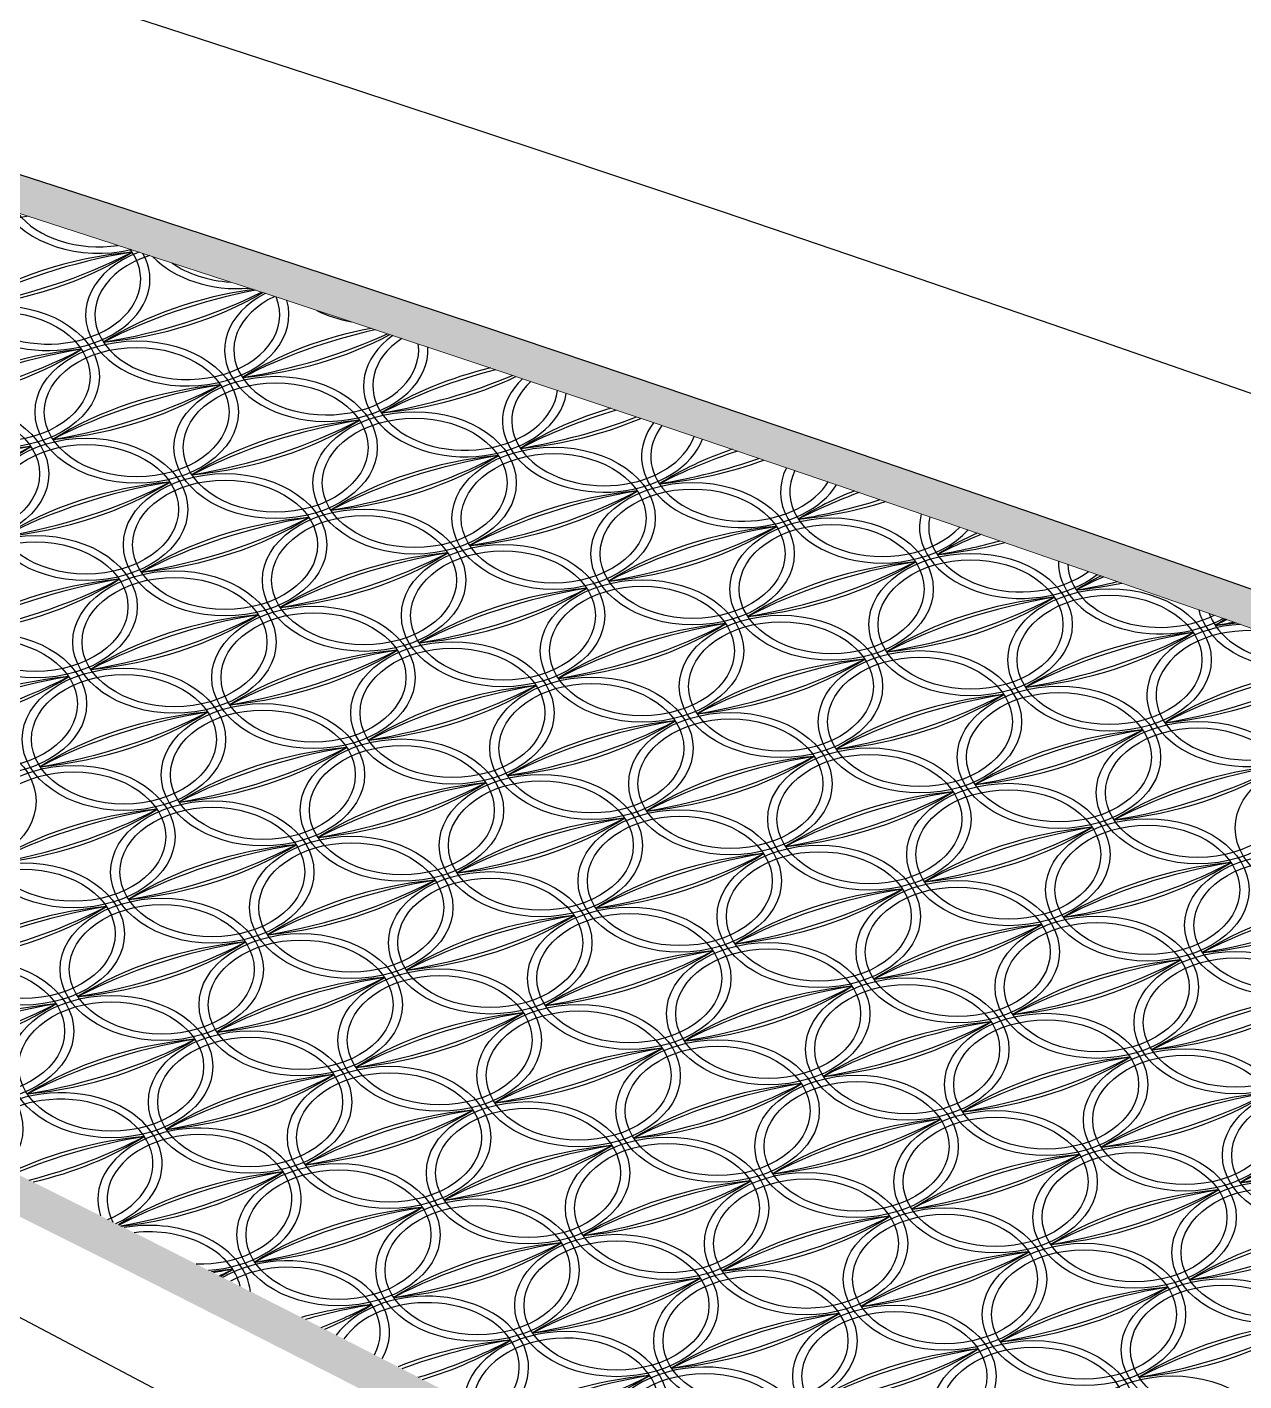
# Model space of a CAD drawing. Extents: x 1767995 to 4174245, y 542814 to 862564.
# Drawn here: x 4064335 to 4070917, y 596532 to 603856 of the extents above; entities that cross this region are included whole.
import ezdxf

# ---------------------------------------------------------------- set-up
doc = ezdxf.new("R2010")
doc.units = 0
doc.header["$LTSCALE"] = 3500
doc.layers.add('桥 构造粗实', color=1, linetype='Continuous', lineweight=30)

# ---------------------------------------------------------------- blocks, each defined once
blk = doc.blocks.new('2121212')
at = {"color": 8}
for centre, major_axis, start_param, end_param in [((-23182.6, 18505.3), (550, 0), 1.900519, 6.656729), ((-23182.6, 18505.3), (500, 0), 1.788946, 6.7687), ((-22909, 19031.5), (-550, 0), 6.663501, 8.177806), ((-22909, 19031.5), (-500, 0), 6.775969, 8.065962), ((-22497.5, 17476.7), (1696.6, 0), 1.707987, 2.30627), ((-22145.2, 16947.9), (-2505.2, 0), -1.335396, -0.933532), ((-23867.8, 19533.8), (-1696.6, 0), 1.707987, 2.30627), ((-24220.1, 20062.6), (-2505.2, 0), 1.806196, 2.208061), ((-22430.9, 18313.7), (-550, 0), 5.206527, 9.627339), ((-22430.9, 18313.7), (-500, 0), 5.12986, 9.704173), ((-22157.3, 18840), (-550, 0), 6.865978, 7.968055), ((-22157.3, 18840), (-500, 0), 7.060674, 7.773359), ((-21745.7, 17285.2), (1696.6, 0), 1.765081, 2.30627), ((-21393.4, 16756.4), (-2505.2, 0), -1.300948, -0.933532), ((-23468.3, 19871.1), (2505.2, 0), -1.335396, -0.958631), ((-23116.1, 19342.3), (-1696.6, 0), 1.707987, 2.27089), ((-21679.1, 18122.2), (-550, 0), 5.357768, 9.467776), ((-21679.1, 18122.2), (-500, 0), 5.303828, 9.521223), ((-23456.3, 17979), (-550, 0), 3.141593, 9.424778), ((-23456.3, 17979), (-500, 0), 3.141593, 9.424778), ((-21405.5, 18648.4), (550, 0), 4.082128, 4.459096), ((-20993.9, 17093.6), (1696.6, 0), 1.83448, 2.30627), ((-20641.7, 16564.8), (-2505.2, 0), -1.257275, -0.933532), ((-22716.6, 19679.6), (2505.2, 0), -1.335396, -0.992673), ((-22364.3, 19150.8), (-1696.6, 0), 1.707987, 2.222743), ((-20927.4, 17930.7), (-550, 0), 5.503675, 9.315338), ((-20927.4, 17930.7), (-500, 0), 5.468329, 9.350614), ((-22771.1, 16950.5), (1696.6, 0), 1.707987, 2.30627), ((-22418.8, 16421.7), (-2505.2, 0), -1.335396, -0.933532), ((-24141.4, 19007.6), (1696.6, 0), -1.433605, -0.835323), ((-24493.7, 19536.4), (-2505.2, 0), 1.806196, 2.208061), ((-20242.2, 16902.1), (1696.6, 0), 1.899909, 2.30627), ((-19889.9, 16373.3), (-2505.2, 0), -1.214652, -0.933532), ((-21952.8, 17596), (-550, 0), 3.141593, 9.424778), ((-21952.8, 17596), (-500, 0), 3.141593, 9.424778), ((-21964.8, 19488), (-2505.2, 0), 1.806196, 2.113235), ((-21612.6, 18959.2), (1696.6, 0), -1.433605, -0.969576), ((-20175.6, 17739.1), (550, 0), 2.504697, 6.024327), ((-20175.6, 17739.1), (500, 0), 2.485394, 6.043855), ((-22019.3, 16758.9), (-1696.6, 0), -1.433605, -0.835323), ((-21667.1, 16230.1), (-2505.2, 0), -1.335396, -0.933532), ((-23389.7, 18816.1), (-1696.6, 0), 1.707987, 2.30627), ((-23742, 19344.9), (-2505.2, 0), 1.806196, 2.208061), ((-19490.4, 16710.6), (1696.6, 0), 1.963448, 2.30627), ((-19138.2, 16181.8), (-2505.2, 0), -1.172285, -0.933532), ((-21267.6, 16567.4), (1696.6, 0), 1.707987, 2.30627), ((-20915.3, 16038.6), (-2505.2, 0), -1.335396, -0.933532), ((-22637.9, 18624.5), (1696.6, 0), -1.433605, -0.835323), ((-22990.2, 19153.4), (2505.2, 0), -1.335396, -0.933532), ((-21201, 17404.4), (-550, 0), 3.141593, 9.424778), ((-21201, 17404.4), (-500, 0), 3.141593, 9.424778), ((-21213.1, 19296.5), (2505.2, 0), -1.335396, -1.066041), ((-20860.8, 18767.7), (-1696.6, 0), 1.707987, 2.118171), ((-19423.9, 17547.6), (-550, 0), 5.789042, 9.016249), ((-19423.9, 17547.6), (-500, 0), 5.784758, 9.020533), ((-23044.7, 16424.2), (1696.6, 0), 1.707987, 2.30627), ((-22692.4, 15895.4), (-2505.2, 0), -1.335396, -0.933532), ((-24415.1, 18481.4), (-1696.6, 0), 1.707987, 2.30627), ((-24767.3, 19010.2), (2505.2, 0), -1.335396, -0.933532), ((-22978.1, 17261.3), (-550, 0), 3.141593, 9.424778), ((-22978.1, 17261.3), (-500, 0), 3.141593, 9.424778), ((-20449.2, 17212.9), (-550, 0), 3.141593, 9.424778), ((-18738.7, 16519), (1696.6, 0), 2.025253, 2.30627), ((-18386.4, 15990.2), (-2505.2, 0), -1.130211, -0.933532), ((-20515.8, 16375.9), (1696.6, 0), 1.707987, 2.30627), ((-20163.5, 15847.1), (-2505.2, 0), -1.335396, -0.933532), ((-21886.2, 18433), (1696.6, 0), -1.433605, -0.835323), ((-22238.5, 18961.8), (2505.2, 0), -1.335396, -0.933532), ((-20461.3, 19105), (2505.2, 0), -1.335396, -1.106296), ((-20109.1, 18576.2), (-1696.6, 0), 1.707987, 2.060044), ((-18672.1, 17356.1), (550, 0), 2.796157, 5.719121), ((-18672.1, 17356.1), (500, 0), 2.806794, 5.708274), ((-22292.9, 16232.7), (1696.6, 0), 1.707987, 2.30627), ((-21940.7, 15703.9), (-2505.2, 0), -1.335396, -0.933532), ((-23663.3, 18289.9), (1696.6, 0), -1.433605, -0.835323), ((-24015.6, 18818.7), (-2505.2, 0), 1.806196, 2.208061), ((-19764.1, 16184.3), (1696.6, 0), 1.707987, 2.30627), ((-19411.8, 15655.5), (-2505.2, 0), -1.335396, -0.933532), ((-21134.4, 18241.5), (1696.6, 0), -1.433605, -0.835323), ((-21486.7, 18770.3), (-2505.2, 0), 1.806196, 2.208061), ((-19697.5, 17021.4), (-550, 0), 3.141593, 9.424778), ((-17986.9, 16327.5), (-1696.6, 0), -1.056187, -0.835323), ((-17634.7, 15798.7), (-2505.2, 0), -1.088688, -0.933532), ((-19709.6, 18913.5), (-2505.2, 0), 1.806196, 1.992873), ((-19357.3, 18384.7), (1696.6, 0), -1.433605, -1.143575), ((-21541.2, 16041.2), (-1696.6, 0), -1.433605, -0.835323), ((-21188.9, 15512.4), (-2505.2, 0), -1.335396, -0.933532), ((-22911.6, 18098.3), (-1696.6, 0), 1.707987, 2.30627), ((-23263.8, 18627.1), (-2505.2, 0), 1.806196, 2.208061), ((-21474.6, 16878.2), (-550, 0), 3.141593, 9.424778), ((-21474.6, 16878.2), (-500, 0), 3.141593, 9.424778), ((-18945.7, 16829.8), (-550, 0), 3.141593, 9.424778), ((-17920.4, 17164.5), (550, 0), 2.951781, 5.556788), ((-17920.4, 17164.5), (500, 0), 2.979162, 5.529481), ((-19012.3, 15992.8), (1696.6, 0), 1.707987, 2.30627), ((-18660, 15464), (-2505.2, 0), -1.335396, -0.933532), ((-20382.7, 18050), (-1696.6, 0), 1.707987, 2.30627), ((-20734.9, 18578.8), (2505.2, 0), -1.335396, -0.933532), ((-18945.7, 16829.8), (-500, 0), 3.141593, 9.424778), ((-20722.9, 16686.7), (-550, 0), 3.141593, 9.424778), ((-17235.2, 16136), (-1696.6, 0), -0.996349, -0.835323), ((-16882.9, 15607.2), (-2505.2, 0), -1.047019, -0.933532), ((-18957.8, 18721.9), (-2505.2, 0), 1.806196, 1.947689), ((-18605.6, 18193.1), (1696.6, 0), -1.433605, -1.210639), ((-20789.4, 15849.6), (1696.6, 0), 1.707987, 2.30627), ((-20437.2, 15320.8), (-2505.2, 0), -1.335396, -0.933532), ((-22159.8, 17906.8), (-1696.6, 0), 1.707987, 2.30627), ((-22512.1, 18435.6), (2505.2, 0), -1.335396, -0.933532), ((-20722.9, 16686.7), (-500, 0), 3.141593, 9.424778), ((-18260.5, 15801.3), (1696.6, 0), 1.707987, 2.30627), ((-17908.3, 15272.5), (-2505.2, 0), -1.335396, -0.933532), ((-19630.9, 17858.4), (-1696.6, 0), 1.707987, 2.30627), ((-19983.2, 18387.2), (2505.2, 0), -1.335396, -0.933532), ((-17168.6, 16973), (-550, 0), 6.26098, 8.524404), ((-17168.6, 16973), (-500, 0), 6.308433, 8.477422), ((-22566.6, 15706.5), (1696.6, 0), 1.707987, 2.30627), ((-22214.3, 15177.7), (-2505.2, 0), -1.335396, -0.933532), ((-23936.9, 17763.6), (-1696.6, 0), 1.707987, 2.30627), ((-24289.2, 18292.4), (-2505.2, 0), 1.806196, 2.208061), ((-16483.4, 15944.4), (1696.6, 0), 2.204505, 2.30627), ((-16131.2, 15415.6), (-2505.2, 0), -1.005393, -0.933532), ((-18206.1, 18530.4), (-2505.2, 0), 1.806196, 1.899024), ((-17853.8, 18001.6), (-1696.6, 0), 1.707987, 1.856873), ((-20037.7, 15658.1), (1696.6, 0), 1.707987, 2.30627), ((-19685.4, 15129.3), (-2505.2, 0), -1.335396, -0.933532), ((-21408, 17715.3), (-1696.6, 0), 1.707987, 2.30627), ((-21760.3, 18244.1), (2505.2, 0), -1.335396, -0.933532), ((-17508.8, 15609.7), (1696.6, 0), 1.707987, 2.30627), ((-17156.5, 15080.9), (-2505.2, 0), -1.335396, -0.933532), ((-18879.2, 17666.9), (-1696.6, 0), 1.707987, 2.30627), ((-19231.4, 18195.7), (-2505.2, 0), 1.806196, 2.208061), ((-16416.9, 16781.5), (-550, 0), 6.449564, 8.327866), ((-16416.9, 16781.5), (-500, 0), 6.524346, 8.252598), ((-21814.8, 15514.9), (1696.6, 0), 1.707987, 2.30627), ((-21462.5, 14986.1), (-2505.2, 0), -1.335396, -0.933532), ((-23185.2, 17572.1), (1696.6, 0), -1.433605, -0.835323), ((-23537.4, 18100.9), (-2505.2, 0), 1.806196, 2.208061), ((-19285.9, 15466.6), (-1696.6, 0), -1.433605, -0.835323), ((-18933.7, 14937.8), (-2505.2, 0), -1.335396, -0.933532), ((-20656.3, 17523.7), (1696.6, 0), -1.433605, -0.835323), ((-21008.6, 18052.5), (-2505.2, 0), 1.806196, 2.208061), ((-16690.5, 16255.3), (-550, 0), 4.793246, 9.983698), ((-15731.7, 15752.9), (-1696.6, 0), -0.878417, -0.835323), ((-15379.4, 15224.1), (-2505.2, 0), -0.963998, -0.933532), ((-17454.3, 18338.9), (2505.2, 0), -1.335396, -1.294544), ((-17102, 17810.1), (1696.6, 0), -1.433605, -1.366552), ((-23525.4, 16208.8), (-550, 0), 3.141593, 9.424778), ((-23525.4, 16208.8), (-500, 0), 3.141593, 9.424778), ((-16757, 15418.2), (-1696.6, 0), -1.433605, -0.835323), ((-16404.8, 14889.4), (-2505.2, 0), -1.335396, -0.933532), ((-18127.4, 17475.4), (-1696.6, 0), 1.707987, 2.30627), ((-18479.7, 18004.2), (2505.2, 0), -1.335396, -0.933532), ((-16690.5, 16255.3), (-500, 0), 4.595456, 10.181488), ((-21063, 15323.4), (1696.6, 0), 1.707987, 2.30627), ((-20710.8, 14794.6), (-2505.2, 0), -1.335396, -0.933532), ((-22433.4, 17380.6), (-1696.6, 0), 1.707987, 2.30627), ((-22785.7, 17909.4), (-2505.2, 0), 1.806196, 2.208061), ((-20996.5, 16160.5), (-550, 0), 3.141593, 9.424778), ((-20996.5, 16160.5), (-500, 0), 3.141593, 9.424778), ((-18467.6, 16112.1), (-550, 0), 3.141593, 9.424778), ((-18534.2, 15275), (1696.6, 0), 1.707987, 2.30627), ((-18181.9, 14746.2), (-2505.2, 0), -1.335396, -0.933532), ((-19904.5, 17332.2), (-1696.6, 0), 1.707987, 2.30627), ((-20256.8, 17861), (2505.2, 0), -1.335396, -0.933532), ((-18467.6, 16112.1), (-500, 0), 3.141593, 9.424778), ((-22840.2, 15180.2), (1696.6, 0), 1.707987, 2.30627), ((-22487.9, 14651.4), (-2505.2, 0), -1.335396, -0.933532), ((-24210.5, 17237.4), (-1696.6, 0), 1.707987, 2.30627), ((-24562.8, 17766.2), (2505.2, 0), -1.335396, -0.933532), ((-22773.6, 16017.3), (-550, 0), 3.141593, 9.424778), ((-22773.6, 16017.3), (-500, 0), 3.141593, 9.424778), ((-20244.7, 15968.9), (-550, 0), 3.141593, 9.424778), ((-16005.3, 15226.7), (1696.6, 0), 1.707987, 2.30627), ((-15653, 14697.9), (-2505.2, 0), -1.335396, -0.933532), ((-17375.7, 17283.8), (-1696.6, 0), 1.707987, 2.30627), ((-17727.9, 17812.6), (2505.2, 0), -1.335396, -0.933532), ((-20311.3, 15131.9), (1696.6, 0), 1.707987, 2.30627), ((-19959, 14603.1), (-2505.2, 0), -1.335396, -0.933532), ((-21681.7, 17189), (-1696.6, 0), 1.707987, 2.30627), ((-22033.9, 17717.8), (2505.2, 0), -1.335396, -0.933532), ((-20244.7, 15968.9), (-500, 0), 3.141593, 9.424778), ((-17782.4, 15083.5), (1696.6, 0), 1.707987, 2.30627), ((-17430.1, 14554.7), (-2505.2, 0), -1.335396, -0.933532), ((-19152.8, 17140.7), (-1696.6, 0), 1.707987, 2.30627), ((-19505.1, 17669.5), (2505.2, 0), -1.335396, -0.933532), ((-22021.8, 15825.8), (-550, 0), 3.141593, 9.424778), ((-22088.4, 14988.7), (1696.6, 0), 1.707987, 2.30627), ((-21736.1, 14459.9), (-2505.2, 0), -1.335396, -0.933532), ((-23458.8, 17045.9), (-1696.6, 0), 1.707987, 2.30627), ((-23811.1, 17574.7), (2505.2, 0), -1.335396, -0.933532), ((-22021.8, 15825.8), (-500, 0), 3.141593, 9.424778), ((-19559.5, 14940.4), (1696.6, 0), 1.707987, 2.30627), ((-19207.3, 14411.5), (-2505.2, 0), -1.335396, -0.933532), ((-20929.9, 16997.5), (-1696.6, 0), 1.707987, 2.30627), ((-21282.2, 17526.3), (-2505.2, 0), 1.806196, 2.208061), ((-19493, 15777.4), (-550, 0), 3.141593, 9.424778), ((-17030.7, 14892), (1696.6, 0), 1.707987, 2.30627), ((-16678.4, 14363.2), (-2505.2, 0), -1.335396, -0.933532), ((-18401, 16949.1), (-1696.6, 0), 1.707987, 2.30627), ((-18753.3, 17477.9), (-2505.2, 0), 1.806196, 2.208061), ((-21336.7, 14797.2), (1696.6, 0), 1.707987, 2.30627), ((-20984.4, 14268.4), (-2505.2, 0), -1.335396, -0.933532), ((-22707, 16854.3), (1696.6, 0), -1.433605, -0.835323), ((-23059.3, 17383.1), (-2505.2, 0), 1.806196, 2.208061), ((-18741.2, 15585.9), (-550, 0), 3.141593, 9.424778), ((-18807.8, 14748.8), (1696.6, 0), 1.707987, 2.30627), ((-18455.5, 14220), (-2505.2, 0), -1.335396, -0.933532), ((-20178.2, 16806), (1696.6, 0), -1.433605, -0.835323), ((-20530.4, 17334.8), (-2505.2, 0), 1.806196, 2.208061), ((-18741.2, 15585.9), (-500, 0), 3.141593, 9.424778), ((-16212.3, 15537.5), (-550, 0), 3.141593, 9.424778), ((-20518.3, 15442.7), (-550, 0), 3.141593, 9.424778), ((-16278.9, 14700.5), (-1696.6, 0), -1.433605, -0.835323), ((-15926.6, 14171.7), (-2505.2, 0), -1.335396, -0.933532), ((-17649.3, 16757.6), (-1696.6, 0), 1.707987, 2.30627), ((-18001.5, 17286.4), (-2505.2, 0), 1.806196, 2.208061), ((-20584.9, 14605.7), (-1696.6, 0), -1.433605, -0.835323), ((-20232.6, 14076.9), (-2505.2, 0), -1.335396, -0.933532), ((-21955.3, 16662.8), (-1696.6, 0), 1.707987, 2.30627), ((-22307.5, 17191.6), (-2505.2, 0), 1.806196, 2.208061), ((-20518.3, 15442.7), (-500, 0), 3.141593, 9.424778), ((-18056, 14557.3), (1696.6, 0), 1.707987, 2.30627), ((-17703.8, 14028.5), (-2505.2, 0), -1.335396, -0.933532), ((-19426.4, 16614.4), (-1696.6, 0), 1.707987, 2.30627), ((-19778.7, 17143.2), (2505.2, 0), -1.335396, -0.933532), ((-22362, 14462.5), (1696.6, 0), 1.707987, 2.30627), ((-22009.8, 13933.7), (-2505.2, 0), -1.335396, -0.933532), ((-23732.4, 16519.6), (-1696.6, 0), 1.707987, 2.30627), ((-24084.7, 17048.4), (-2505.2, 0), 1.806196, 2.208061), ((-19766.6, 15251.2), (-550, 0), 3.141593, 9.424778), ((-19766.6, 15251.2), (-500, 0), 3.141593, 9.424778), ((-19833.2, 14414.1), (1696.6, 0), 1.707987, 2.30627), ((-19480.9, 13885.3), (-2505.2, 0), -1.335396, -0.933532), ((-21203.5, 16471.3), (1696.6, 0), -1.433605, -0.835323), ((-21555.8, 17000.1), (2505.2, 0), -1.335396, -0.933532), ((-17304.3, 14365.8), (1696.6, 0), 1.707987, 2.30627), ((-16952, 13837), (-2505.2, 0), -1.335396, -0.933532), ((-18674.6, 16422.9), (-1696.6, 0), 1.707987, 2.30627), ((-19026.9, 16951.7), (2505.2, 0), -1.335396, -0.933532), ((-21543.7, 15108), (-550, 0), 3.141593, 9.424778), ((-21543.7, 15108), (-500, 0), 3.141593, 9.424778), ((-21610.3, 14271), (1696.6, 0), 1.707987, 2.30627), ((-21258, 13742.2), (-2505.2, 0), -1.335396, -0.933532), ((-22980.7, 16328.1), (-1696.6, 0), 1.707987, 2.30627), ((-23332.9, 16856.9), (2505.2, 0), -1.335396, -0.933532), ((-19081.4, 14222.6), (1696.6, 0), 1.707987, 2.30627), ((-18729.1, 13693.8), (-2505.2, 0), -1.335396, -0.933532), ((-20451.8, 16279.7), (1696.6, 0), -1.433605, -0.835323), ((-20804, 16808.5), (2505.2, 0), -1.335396, -0.933532), ((-19014.8, 15059.6), (-550, 0), 3.141593, 9.424778), ((-16552.5, 14174.2), (-1696.6, 0), -1.433605, -0.835323), ((-16200.3, 13645.4), (-2505.2, 0), -1.335396, -0.933532), ((-17922.9, 16231.4), (1696.6, 0), -1.433605, -0.835323), ((-18275.2, 16760.2), (-2505.2, 0), 1.806196, 2.208061), ((-20858.5, 14079.4), (-1696.6, 0), -1.433605, -0.835323), ((-20506.3, 13550.6), (-2505.2, 0), -1.335396, -0.933532), ((-22228.9, 16136.6), (1696.6, 0), -1.433605, -0.835323), ((-22581.2, 16665.4), (-2505.2, 0), 1.806196, 2.208061), ((-18263.1, 14868.1), (-550, 0), 3.141593, 9.424778), ((-18329.6, 14031.1), (1696.6, 0), 1.707987, 2.30627), ((-17977.4, 13502.3), (-2505.2, 0), -1.335396, -0.933532), ((-19700, 16088.2), (1696.6, 0), -1.433605, -0.835323), ((-20052.3, 16617), (-2505.2, 0), 1.806196, 2.208061), ((-22635.6, 13936.3), (-1696.6, 0), -1.433605, -0.835323), ((-22283.4, 13407.5), (2505.2, 0), 1.806196, 2.208061), ((-24006, 15993.4), (-1696.6, 0), 1.707987, 2.30627), ((-24358.3, 16522.2), (2505.2, 0), -1.335396, -0.933532), ((-22569.1, 14773.3), (-550, 0), 3.141593, 9.424778), ((-22569.1, 14773.3), (-500, 0), 3.141593, 9.424778), ((-20040.2, 14724.9), (-550, 0), 3.141593, 9.424778), ((-15800.8, 13982.7), (-1696.6, 0), -1.433605, -0.835323), ((-15448.5, 13453.9), (-2505.2, 0), -1.335396, -0.933532), ((-17171.1, 16039.8), (1696.6, 0), -1.433605, -0.835323), ((-17523.4, 16568.6), (2505.2, 0), -1.335396, -0.933532), ((-20106.8, 13887.9), (1696.6, 0), 1.707987, 2.30627), ((-19754.5, 13359.1), (-2505.2, 0), -1.335396, -0.933532), ((-21477.1, 15945), (-1696.6, 0), 1.707987, 2.30627), ((-21829.4, 16473.8), (-2505.2, 0), 1.806196, 2.208061), ((-20040.2, 14724.9), (-500, 0), 3.141593, 9.424778), ((-17577.9, 13839.5), (1696.6, 0), 1.707987, 2.30627), ((-17225.6, 13310.7), (-2505.2, 0), -1.335396, -0.933532), ((-18948.3, 15896.7), (-1696.6, 0), 1.707987, 2.30627), ((-19300.5, 16425.5), (2505.2, 0), -1.335396, -0.933532), ((-17511.3, 14676.6), (-550, 0), 3.141593, 9.424778), ((-17511.3, 14676.6), (-500, 0), 3.141593, 9.424778), ((-21883.9, 13744.7), (1696.6, 0), 1.707987, 2.30627), ((-21531.6, 13215.9), (-2505.2, 0), -1.335396, -0.933532), ((-23254.3, 15801.9), (-1696.6, 0), 1.707987, 2.30627), ((-23606.5, 16330.7), (2505.2, 0), -1.335396, -0.933532), ((-19355, 13696.4), (1696.6, 0), 1.707987, 2.30627), ((-19002.7, 13167.6), (-2505.2, 0), -1.335396, -0.933532), ((-20725.4, 15753.5), (-1696.6, 0), 1.707987, 2.30627), ((-21077.7, 16282.3), (2505.2, 0), -1.335396, -0.933532), ((-19288.4, 14533.4), (-550, 0), 3.141593, 9.424778), ((-19288.4, 14533.4), (-500, 0), 3.141593, 9.424778), ((-23594.4, 14438.6), (-550, 0), 3.141593, 9.424778), ((-16826.1, 13648), (1696.6, 0), 1.707987, 2.30627), ((-16473.9, 13119.2), (-2505.2, 0), -1.335396, -0.933532), ((-18196.5, 15705.1), (-1696.6, 0), 1.707987, 2.30627), ((-18548.8, 16233.9), (2505.2, 0), -1.335396, -0.933532), ((-23594.4, 14438.6), (-500, 0), 3.141593, 9.424778), ((-21132.1, 13553.2), (1696.6, 0), 1.707987, 2.30627), ((-20779.9, 13024.4), (-2505.2, 0), -1.335396, -0.933532), ((-22502.5, 15610.3), (-1696.6, 0), 1.707987, 2.30627), ((-22854.8, 16139.1), (-2505.2, 0), 1.806196, 2.208061), ((-18603.3, 13504.8), (1696.6, 0), 1.707987, 2.30627), ((-18251, 12976), (-2505.2, 0), -1.335396, -0.933532), ((-19973.6, 15562), (-1696.6, 0), 1.707987, 2.30627), ((-20325.9, 16090.8), (2505.2, 0), -1.335396, -0.933532), ((-22909.3, 13410), (1696.6, 0), 1.707987, 2.30627), ((-22557, 12881.2), (-2505.2, 0), -1.335396, -0.933532), ((-24279.6, 15467.2), (1696.6, 0), -1.433605, -0.835323), ((-24631.9, 15996), (-2505.2, 0), 1.806196, 2.208061), ((-16074.4, 13456.5), (1696.6, 0), 1.707987, 2.30627), ((-15722.1, 12927.7), (-2505.2, 0), -1.335396, -0.933532), ((-17444.8, 15513.6), (-1696.6, 0), 1.707987, 2.30627), ((-17797, 16042.4), (-2505.2, 0), 1.806196, 2.208061), ((-20380.4, 13361.7), (1696.6, 0), 1.707987, 2.30627), ((-20028.1, 12832.9), (-2505.2, 0), -1.335396, -0.933532), ((-21750.8, 15418.8), (1696.6, 0), -1.433605, -0.835323), ((-22103, 15947.6), (-2505.2, 0), 1.806196, 2.208061), ((-22090.9, 14055.5), (-550, 0), 3.141593, 9.424778), ((-17851.5, 13313.3), (1696.6, 0), 1.707987, 2.30627), ((-17499.2, 12784.5), (-2505.2, 0), -1.335396, -0.933532), ((-19221.9, 15370.4), (1696.6, 0), -1.433605, -0.835323), ((-19574.1, 15899.3), (-2505.2, 0), 1.806196, 2.208061), ((-22157.5, 13218.5), (-1696.6, 0), -1.433605, -0.835323), ((-21805.2, 12689.7), (2505.2, 0), 1.806196, 2.208061), ((-23527.9, 15275.6), (1696.6, 0), -1.433605, -0.835323), ((-23880.1, 15804.5), (-2505.2, 0), 1.806196, 2.208061), ((-22090.9, 14055.5), (-500, 0), 3.141593, 9.424778), ((-19562.1, 14007.2), (-550, 0), 3.141593, 9.424778), ((-19562.1, 14007.2), (-500, 0), 3.141593, 9.424778), ((-23868.1, 13912.4), (-550, 0), 8.830529, 11.927572), ((-19628.6, 13170.1), (1696.6, 0), 1.707987, 2.30627), ((-19276.4, 12641.3), (-2505.2, 0), -1.335396, -0.933532), ((-20999, 15227.3), (-1696.6, 0), 1.707987, 2.30627), ((-21351.3, 15756.1), (-2505.2, 0), 1.806196, 2.208061), ((-17099.8, 13121.8), (1696.6, 0), 1.707987, 2.30627), ((-16747.5, 12593), (-2505.2, 0), -1.335396, -0.933532), ((-18470.1, 15178.9), (-1696.6, 0), 1.707987, 2.30627), ((-18822.4, 15707.7), (2505.2, 0), -1.335396, -0.933532), ((-17033.2, 13958.8), (-550, 0), 3.141593, 9.424778), ((-17033.2, 13958.8), (-500, 0), 3.141593, 9.424778), ((-21339.2, 13864), (-550, 0), 3.141593, 9.424778), ((-21339.2, 13864), (-500, 0), 3.141593, 9.424778), ((-21405.8, 13027), (1696.6, 0), 1.707987, 2.30627), ((-21053.5, 12498.2), (-2505.2, 0), -1.335396, -0.933532), ((-22776.1, 15084.1), (-1696.6, 0), 1.707987, 2.30627), ((-23128.4, 15612.9), (2505.2, 0), -1.335396, -0.933532), ((-18876.9, 12978.6), (1696.6, 0), 1.707987, 2.30627), ((-18524.6, 12449.8), (-2505.2, 0), -1.335396, -0.933532), ((-20247.3, 15035.8), (-1696.6, 0), 1.707987, 2.30627), ((-20599.5, 15564.6), (2505.2, 0), -1.335396, -0.933532), ((-18810.3, 13815.6), (-550, 0), 3.141593, 9.424778), ((-18810.3, 13815.6), (-500, 0), 3.141593, 9.424778), ((-23116.3, 13720.8), (-550, 0), 8.430734, 12.318395), ((-23116.3, 13720.8), (-500, 0), 8.391328, 12.357167), ((-16348, 12930.2), (-1696.6, 0), -1.433605, -0.835323), ((-15995.7, 12401.4), (2505.2, 0), 1.806196, 2.208061), ((-17718.4, 14987.4), (-1696.6, 0), 1.707987, 2.30627), ((-18070.6, 15516.2), (2505.2, 0), -1.335396, -0.933532), ((-20654, 12835.4), (1696.6, 0), 1.707987, 2.30627), ((-20301.7, 12306.6), (-2505.2, 0), -1.335396, -0.933532), ((-22024.4, 14892.6), (-1696.6, 0), 1.707987, 2.30627), ((-22376.6, 15421.4), (2505.2, 0), -1.335396, -0.933532), ((-20587.4, 13672.5), (-550, 0), 3.141593, 9.424778), ((-20587.4, 13672.5), (-500, 0), 3.141593, 9.424778), ((-18058.6, 13624.1), (-550, 0), 3.141593, 9.424778), ((-22364.6, 13529.3), (550, 0), 4.799789, 9.659529), ((-18125.1, 12787.1), (1696.6, 0), 1.707987, 2.30627), ((-17772.9, 12258.3), (-2505.2, 0), -1.335396, -0.933532), ((-19495.5, 14844.2), (-1696.6, 0), 1.707987, 2.30627), ((-19847.8, 15373), (-2505.2, 0), 1.806196, 2.208061), ((-15596.2, 12738.7), (-1696.6, 0), -1.433605, -0.835323), ((-15244, 12209.9), (-2505.2, 0), -1.335396, -0.933532), ((-16966.6, 14795.9), (-1696.6, 0), 1.707987, 2.30627), ((-17318.9, 15324.7), (-2505.2, 0), 1.806196, 2.208061), ((-22431.1, 12692.3), (-1696.6, 0), -1.433605, -0.980062), ((-22078.9, 12163.5), (-2505.2, 0), -1.335396, -1.034052), ((-24153.8, 15278.2), (2505.2, 0), -1.216881, -0.933532), ((-23801.5, 14749.4), (-1696.6, 0), 1.892748, 2.30627), ((-22364.6, 13529.3), (500, 0), 4.675359, 9.784023), ((-19902.2, 12643.9), (1696.6, 0), 1.707987, 2.30627), ((-19550, 12115.1), (-2505.2, 0), -1.335396, -0.933532), ((-21272.6, 14701.1), (1696.6, 0), -1.433605, -0.835323), ((-21624.9, 15229.9), (-2505.2, 0), 1.806196, 2.208061), ((-17373.4, 12595.5), (1696.6, 0), 1.707987, 2.30627), ((-17021.1, 12066.7), (-2505.2, 0), -1.335396, -0.933532), ((-18743.7, 14652.7), (1696.6, 0), -1.433605, -0.835323), ((-19096, 15181.5), (-2505.2, 0), 1.806196, 2.208061), ((-17306.8, 13432.6), (-550, 0), 3.141593, 9.424778), ((-17306.8, 13432.6), (-500, 0), 3.141593, 9.424778), ((-21679.4, 12500.7), (-1696.6, 0), -1.433605, -0.847519), ((-21327.1, 11971.9), (2505.2, 0), 1.806196, 2.199579), ((-23402, 15086.7), (-2505.2, 0), 1.816814, 2.208061), ((-23049.7, 14557.9), (-1696.6, 0), 1.725136, 2.30627), ((-19150.5, 12452.4), (-1696.6, 0), -1.433605, -0.835323), ((-18798.2, 11923.6), (-2505.2, 0), -1.335396, -0.933532), ((-20520.9, 14509.5), (-1696.6, 0), 1.707987, 2.30627), ((-20873.1, 15038.3), (-2505.2, 0), 1.806196, 2.208061), ((-19083.9, 13289.4), (-550, 0), 3.141593, 9.424778), ((-19083.9, 13289.4), (-500, 0), 3.141593, 9.424778), ((-16621.6, 12404), (1696.6, 0), 1.707987, 2.30627), ((-16269.3, 11875.2), (-2505.2, 0), -1.335396, -0.933532), ((-17992, 14461.2), (-1696.6, 0), 1.707987, 2.30627), ((-18344.3, 14990), (2505.2, 0), -1.335396, -0.933532), ((-20927.6, 12309.2), (1696.6, 0), 1.707987, 2.30627), ((-20575.4, 11780.4), (-2505.2, 0), -1.335396, -0.933532), ((-22298, 14366.4), (-1696.6, 0), 1.707987, 2.30627), ((-22650.3, 14895.2), (-2505.2, 0), 1.806196, 2.208061), ((-18332.2, 13097.9), (-550, 0), 3.141593, 9.424778), ((-22638.2, 13003.1), (-550, 0), 3.213001, 4.959955), ((-18398.7, 12260.8), (1696.6, 0), 1.707987, 2.30627), ((-18046.5, 11732), (-2505.2, 0), -1.335396, -0.933532), ((-19769.1, 14318), (1696.6, 0), -1.433605, -0.835323), ((-20121.4, 14846.8), (2505.2, 0), -1.335396, -0.933532), ((-18332.2, 13097.9), (-500, 0), 3.141593, 9.424778), ((-22638.2, 13003.1), (-500, 0), 3.300354, 4.872031), ((-20109.3, 12954.7), (-550, 0), 3.141593, 9.424778), ((-15869.9, 12212.5), (1696.6, 0), 1.707987, 2.30627), ((-15517.6, 11683.7), (-2505.2, 0), -1.335396, -0.933532), ((-17240.2, 14269.6), (-1696.6, 0), 1.707987, 2.30627), ((-17592.5, 14798.4), (2505.2, 0), -1.335396, -0.933532), ((-20175.9, 12117.7), (1696.6, 0), 1.707987, 2.30627), ((-19823.6, 11588.9), (-2505.2, 0), -1.335396, -0.933532), ((-21546.2, 14174.8), (-1696.6, 0), 1.707987, 2.30627), ((-21898.5, 14703.6), (2505.2, 0), -1.335396, -0.933532), ((-20109.3, 12954.7), (-500, 0), 3.141593, 9.424778), ((-17580.4, 12906.4), (-550, 0), 3.141593, 9.424778), ((-21886.4, 12811.6), (550, 0), 5.898728, 8.551212), ((-21886.4, 12811.6), (500, 0), 5.924246, 8.526011), ((-17647, 12069.3), (1696.6, 0), 1.707987, 2.30627), ((-17294.7, 11540.5), (-2505.2, 0), -1.335396, -0.933532), ((-19017.4, 14126.5), (1696.6, 0), -1.433605, -0.835323), ((-19369.6, 14655.3), (2505.2, 0), -1.335396, -0.933532), ((-21953, 11974.5), (1696.6, 0), 1.707987, 1.776479), ((-21600.7, 11445.7), (-2505.2, 0), -1.335396, -1.292429), ((-23675.6, 14560.5), (-2505.2, 0), 2.173007, 2.208061), ((-23323.4, 14031.7), (1696.6, 0), -0.885763, -0.835323), ((-19424.1, 11926.1), (-1696.6, 0), -1.433605, -0.835323), ((-19071.8, 11397.3), (-2505.2, 0), -1.335396, -0.933532), ((-20794.5, 13983.3), (1696.6, 0), -1.433605, -0.835323), ((-21146.7, 14512.1), (-2505.2, 0), 1.806196, 2.208061), ((-16895.2, 11877.8), (1696.6, 0), 1.707987, 2.30627), ((-16543, 11349), (-2505.2, 0), -1.335396, -0.933532), ((-18265.6, 13934.9), (1696.6, 0), -1.433605, -0.835323), ((-18617.9, 14463.7), (-2505.2, 0), 1.806196, 2.208061), ((-16828.7, 12714.8), (-550, 0), 3.141593, 9.424778), ((-21134.7, 12620), (-550, 0), 8.628871, 12.095665), ((-21134.7, 12620), (-500, 0), 8.612464, 12.11168), ((-21201.2, 11783), (-1696.6, 0), -1.433605, -1.20143), ((-20849, 11254.2), (2505.2, 0), 1.806196, 1.956386), ((-22923.9, 14368.9), (2505.2, 0), -1.06345, -0.933532), ((-22571.6, 13840.1), (-1696.6, 0), 2.118899, 2.30627), ((-18672.4, 11734.6), (1696.6, 0), 1.707987, 2.30627), ((-18320.1, 11205.8), (-2505.2, 0), -1.335396, -0.933532), ((-20042.7, 13791.8), (-1696.6, 0), 1.707987, 2.30627), ((-20395, 14320.6), (-2505.2, 0), 1.806196, 2.208061), ((-18605.8, 12571.7), (-550, 0), 3.141593, 9.424778), ((-18605.8, 12571.7), (-500, 0), 3.141593, 9.424778), ((-20382.9, 12428.5), (550, 0), 5.03694, 9.397612), ((-16143.5, 11686.3), (1696.6, 0), 1.707987, 2.30627), ((-15791.2, 11157.4), (-2505.2, 0), -1.335396, -0.933532), ((-17513.9, 13743.4), (-1696.6, 0), 1.707987, 2.30627), ((-17866.1, 14272.2), (2505.2, 0), -1.335396, -0.933532), ((-20449.5, 11591.5), (1696.6, 0), 1.707987, 2.089443), ((-20097.2, 11062.6), (-2505.2, 0), -1.335396, -1.083662), ((-22172.1, 14177.4), (2505.2, 0), -1.164165, -0.933532), ((-21819.9, 13648.6), (-1696.6, 0), 1.971329, 2.30627), ((-20382.9, 12428.5), (500, 0), 4.965708, 9.468775), ((-17854, 12380.1), (-550, 0), 3.141593, 9.424778), ((-17920.6, 11543.1), (1696.6, 0), 1.707987, 2.30627), ((-17568.3, 11014.3), (-2505.2, 0), -1.335396, -0.933532), ((-19291, 13600.2), (-1696.6, 0), 1.707987, 2.30627), ((-19643.2, 14129), (2505.2, 0), -1.335396, -0.933532), ((-17854, 12380.1), (-500, 0), 3.141593, 9.424778), ((-19631.2, 12237), (550, 0), 4.236058, 10.192945), ((-19697.7, 11399.9), (1696.6, 0), 1.707987, 2.230324), ((-19345.5, 10871.1), (-2505.2, 0), -1.335396, -0.986273), ((-21420.4, 13985.9), (-2505.2, 0), 1.869935, 2.208061), ((-21068.1, 13457.1), (-1696.6, 0), 1.808803, 2.30627)]:
    blk.add_ellipse(centre, major_axis=major_axis, ratio=0.7, start_param=start_param, end_param=end_param, dxfattribs=at)
for centre, major_axis in [((-22704.5, 17787.5), (550, 0)), ((-22704.5, 17787.5), (500, 0)), ((-23729.9, 17452.8), (550, 0)), ((-23729.9, 17452.8), (500, 0)), ((-20449.2, 17212.9), (500, 0)), ((-22226.4, 17069.7), (550, 0)), ((-22226.4, 17069.7), (500, 0)), ((-19697.5, 17021.4), (500, 0)), ((-23251.7, 16735), (550, 0)), ((-23251.7, 16735), (500, 0)), ((-18194, 16638.3), (550, 0)), ((-18194, 16638.3), (500, 0)), ((-22500, 16543.5), (550, 0)), ((-22500, 16543.5), (500, 0)), ((-19971.1, 16495.2), (550, 0)), ((-19971.1, 16495.2), (500, 0)), ((-17442.2, 16446.8), (550, 0)), ((-17442.2, 16446.8), (500, 0)), ((-21748.2, 16352), (550, 0)), ((-21748.2, 16352), (500, 0)), ((-19219.4, 16303.6), (550, 0)), ((-19219.4, 16303.6), (500, 0)), ((-17715.8, 15920.6), (550, 0)), ((-17715.8, 15920.6), (500, 0)), ((-19493, 15777.4), (500, 0)), ((-16964.1, 15729), (550, 0)), ((-23799, 15682.6), (550, 0)), ((-16964.1, 15729), (500, 0)), ((-21270.1, 15634.2), (550, 0)), ((-21270.1, 15634.2), (500, 0)), ((-23047.2, 15491.1), (550, 0)), ((-23047.2, 15491.1), (500, 0)), ((-17989.5, 15394.3), (550, 0)), ((-17989.5, 15394.3), (500, 0)), ((-22295.5, 15299.5), (550, 0)), ((-22295.5, 15299.5), (500, 0)), ((-17237.7, 15202.8), (550, 0)), ((-17237.7, 15202.8), (500, 0)), ((-19014.8, 15059.6), (500, 0)), ((-16486, 15011.3), (550, 0)), ((-16486, 15011.3), (500, 0)), ((-23320.8, 14964.8), (550, 0)), ((-23320.8, 14964.8), (500, 0)), ((-20792, 14916.5), (550, 0)), ((-20792, 14916.5), (500, 0)), ((-18263.1, 14868.1), (500, 0)), ((-21817.3, 14581.8), (550, 0)), ((-21817.3, 14581.8), (500, 0)), ((-16759.6, 14485), (550, 0)), ((-16759.6, 14485), (500, 0)), ((-21065.6, 14390.2), (550, 0)), ((-21065.6, 14390.2), (500, 0)), ((-18536.7, 14341.9), (550, 0)), ((-18536.7, 14341.9), (500, 0)), ((-22842.7, 14247.1), (550, 0)), ((-22842.7, 14247.1), (500, 0)), ((-20313.8, 14198.7), (550, 0)), ((-20313.8, 14198.7), (500, 0)), ((-17784.9, 14150.3), (550, 0)), ((-17784.9, 14150.3), (500, 0)), ((-16281.4, 13767.3), (550, 0)), ((-16281.4, 13767.3), (500, 0)), ((-18058.6, 13624.1), (500, 0)), ((-19835.7, 13481), (550, 0)), ((-19835.7, 13481), (500, 0)), ((-21612.8, 13337.8), (550, 0)), ((-21612.8, 13337.8), (500, 0)), ((-16555, 13241.1), (550, 0)), ((-16555, 13241.1), (500, 0)), ((-20861, 13146.3), (550, 0)), ((-20861, 13146.3), (500, 0)), ((-17580.4, 12906.4), (500, 0)), ((-19357.5, 12763.2), (550, 0)), ((-19357.5, 12763.2), (500, 0)), ((-16828.7, 12714.8), (500, 0)), ((-19631.2, 12237), (500, 0)), ((-17102.3, 12188.6), (550, 0))]:
    blk.add_ellipse(centre, major_axis=major_axis, ratio=0.7, dxfattribs=at)

msp = doc.modelspace()

# ---------------------------------------------------------------- hatches: boundary and pattern name
h = msp.add_hatch(color=8)
h.paths.add_polyline_path([(4084757, 595589.6), (4083758.6, 595994.1), (4082760.3, 596394.4), (4081761.9, 596790.6), (4080763.6, 597182.7), (4079765.3, 597570.7), (4078766.9, 597954.6), (4077768.6, 598334.4), (4076770.3, 598710.1), (4075772, 599081.6), (4074773.7, 599449.1), (4073775.4, 599812.4), (4072777.1, 600171.7), (4071778.8, 600526.8), (4070780.6, 600877.8), (4069782.3, 601224.7), (4068784, 601567.5), (4067785.8, 601906.2), (4066787.5, 602240.8), (4065789.3, 602571.3), (4064791.1, 602897.7), (4063792.8, 603220), (4062794.6, 603538.1), (4061796.4, 603852.2), (4060798.2, 604162.1), (4059800, 604468), (4058801.8, 604769.7), (4057803.6, 605067.3), (4056805.4, 605360.9), (4055807.2, 605650.3), (4054809.1, 605935.6), (4053810.9, 606216.8), (4052812.7, 606493.9), (4051814.6, 606766.8), (4050816.4, 607035.7), (4049818.3, 607300.5), (4048820.1, 607561.2), (4047822, 607817.7), (4046823.9, 608070.2), (4045825.8, 608318.5), (4044827.6, 608562.8), (4043829.5, 608802.9), (4042831.4, 609038.9), (4041833.3, 609270.9), (4040835.2, 609498.7), (4039837.2, 609722.4), (4038839.1, 609942), (4037841, 610157.5), (4036842.9, 610368.9), (4035844.8, 610576.2), (4034846.8, 610779.3), (4033848.7, 610978.4), (4032850.7, 611173.4), (4031852.6, 611364.3), (4030854.6, 611551), (4029856.5, 611733.7), (4028858.5, 611912.2), (4028815.8, 611919.7, 0.956587), (4028643.4, 611139.3), (4028945.6, 611058.3), (4029945.6, 610783.9), (4030945.6, 610503), (4031945.6, 610215.6), (4032945.6, 609921.7), (4033945.6, 609621.4), (4034945.6, 609314.5), (4035945.6, 609001.2), (4036945.6, 608681.3), (4037945.6, 608355), (4038945.6, 608022.2), (4039945.6, 607682.9), (4040945.6, 607337.2), (4041945.6, 606984.9), (4042945.6, 606626.2), (4043945.6, 606261), (4044945.6, 605889.3), (4045945.6, 605511.1), (4046945.6, 605126.4), (4047945.6, 604735.3), (4048945.6, 604337.7), (4049945.6, 603933.6), (4050945.6, 603523), (4051945.6, 603106), (4052945.6, 602682.5), (4053945.6, 602252.5), (4054945.6, 601816), (4055945.6, 601373.1), (4056945.6, 600923.6), (4057945.6, 600467.7), (4058945.6, 600005.4), (4059945.6, 599536.5), (4060945.6, 599061.2), (4061945.6, 598579.4), (4062945.6, 598091.2), (4063945.6, 597596.4), (4064945.6, 597095.2), (4065945.6, 596587.6), (4066945.6, 596073.4), (4067945.6, 595552.8), (4068945.6, 595025.7), (4069945.6, 594492.2), (4070945.6, 593952.1), (4071945.6, 593405.6), (4072945.6, 592852.7), (4073945.6, 592293.2), (4074945.6, 591727.4), (4075945.6, 591155), (4076945.6, 590576.2), (4077945.6, 589990.9), (4078945.6, 589399.1), (4079945.6, 588800.9), (4080945.6, 588196.2), (4081945.6, 587585), (4082945.6, 586967.4), (4083945.6, 586343.3), (4084945.6, 585712.7), (4085235, 585528.3), (4106012.6, 585163, 0.723214), (4106263.2, 585880.3), (4105724.3, 586147.3), (4104725.8, 586638.1), (4103727.3, 587124.7), (4102728.8, 587607.2), (4101730.3, 588085.6), (4100731.8, 588559.9), (4099733.3, 589030.1), (4098734.8, 589496.1), (4097736.4, 589958.1), (4096737.9, 590416), (4095739.5, 590869.7), (4094741, 591319.3), (4093742.6, 591764.8), (4092744.2, 592206.3), (4091745.7, 592643.6), (4090747.3, 593076.8), (4089748.9, 593505.8), (4088750.5, 593930.8), (4087752.1, 594351.7), (4086753.8, 594768.4), (4085755.4, 595181.1)])
h.paths.add_polyline_path([(4084681.6, 595404.4), (4085679.3, 594996.1), (4086677, 594583.7), (4087674.8, 594167.3), (4088672.5, 593746.7), (4089670.3, 593322), (4090668, 592893.1), (4091665.8, 592460.2), (4092663.6, 592023.2), (4093661.4, 591582.1), (4094659.2, 591136.8), (4095657, 590687.5), (4096654.9, 590234), (4097652.7, 589776.4), (4098650.5, 589314.8), (4099648.4, 588849), (4100646.3, 588379.1), (4101644.1, 587905.1), (4102642, 587427), (4103639.9, 586944.8), (4104637.8, 586458.4), (4105635.8, 585968), (4106153.8, 585711.3, -0.692809), (4106016.1, 585363), (4085294.9, 585727.3), (4085052.6, 585881.7), (4084051.8, 586512.7), (4083051, 587137.3), (4082050.2, 587755.4), (4081049.4, 588367.1), (4080048.6, 588972.3), (4079047.8, 589571), (4078047, 590163.2), (4077046.2, 590749), (4076045.3, 591328.3), (4075044.5, 591901.2), (4074043.6, 592467.6), (4073042.8, 593027.5), (4072041.9, 593580.9), (4071041, 594127.9), (4070040.1, 594668.4), (4069039.3, 595202.4), (4068038.4, 595730), (4067037.5, 596251), (4066036.5, 596765.7), (4065035.6, 597273.8), (4064034.7, 597775.5), (4063033.8, 598270.7), (4062032.8, 598759.4), (4061031.9, 599241.6), (4060030.9, 599717.4), (4059030, 600186.7), (4058029, 600649.5), (4057028, 601105.8), (4056027, 601555.7), (4055026.1, 601999.1), (4054025.1, 602436), (4053024.1, 602866.4), (4052023, 603290.4), (4051022, 603707.8), (4050021, 604118.8), (4049020, 604523.3), (4048018.9, 604921.4), (4047017.9, 605312.9), (4046016.8, 605698), (4045015.8, 606076.5), (4044014.7, 606448.6), (4043013.6, 606814.2), (4042012.5, 607173.4), (4041011.5, 607526), (4040010.4, 607872.1), (4039009.3, 608211.8), (4038008.2, 608545), (4037007, 608871.6), (4036005.9, 609191.8), (4035004.8, 609505.5), (4034003.7, 609812.7), (4033002.5, 610113.4), (4032001.4, 610407.7), (4031000.2, 610695.4), (4029999.1, 610976.6), (4028997.9, 611251.4), (4028695.1, 611332.5, -0.956587), (4028781.3, 611722.7), (4028823.7, 611715.3), (4029820.9, 611536.9), (4030818.2, 611354.4), (4031815.4, 611167.7), (4032812.7, 610977), (4033810, 610782.2), (4034807.3, 610583.3), (4035804.6, 610380.3), (4036801.9, 610173.1), (4037799.2, 609961.9), (4038796.5, 609746.6), (4039793.8, 609527.1), (4040791.1, 609303.6), (4041788.4, 609076), (4042785.8, 608844.2), (4043783.1, 608608.4), (4044780.5, 608368.4), (4045777.9, 608124.4), (4046775.2, 607876.2), (4047772.6, 607623.9), (4048770, 607367.6), (4049767.4, 607107.1), (4050764.8, 606842.5), (4051762.2, 606573.8), (4052759.6, 606301), (4053757, 606024.2), (4054754.5, 605743.2), (4055751.9, 605458.1), (4056749.3, 605168.9), (4057746.8, 604875.6), (4058744.3, 604578.2), (4059741.7, 604276.6), (4060739.2, 603971), (4061736.7, 603661.3), (4062734.2, 603347.5), (4063731.7, 603029.5), (4064729.3, 602707.5), (4065726.8, 602381.3), (4066724.3, 602051.1), (4067721.9, 601716.7), (4068719.4, 601378.3), (4069717, 601035.7), (4070714.6, 600689), (4071712.1, 600338.2), (4072709.7, 599983.4), (4073707.3, 599624.4), (4074704.9, 599261.3), (4075702.6, 598894.1), (4076700.2, 598522.7), (4077697.8, 598147.3), (4078695.5, 597767.8), (4079693.1, 597384.2), (4080690.8, 596996.4), (4081688.5, 596604.6), (4082686.2, 596208.6), (4083683.9, 595808.6)], flags=16)

# ---------------------------------------------------------------- linework, layer by layer
at = {"layer": '桥 构造粗实'}
for points in [[(4055082, 606897.6), (4056083.9, 606611.2), (4057085.7, 606320.8), (4058087.5, 606026.2), (4059089.3, 605727.5), (4060091.1, 605424.7), (4061092.9, 605117.7), (4062094.7, 604806.6), (4063096.5, 604491.5), (4064098.3, 604172.2), (4065100.1, 603848.8), (4066101.8, 603521.2), (4067103.6, 603189.6), (4068105.3, 602853.8), (4069107.1, 602513.9), (4070108.8, 602169.9), (4071110.5, 601821.8)], [(4054809.1, 605935.6), (4055807.2, 605650.3), (4056805.4, 605360.9), (4057803.6, 605067.3), (4058801.8, 604769.7), (4059800, 604468), (4060798.2, 604162.1), (4061796.4, 603852.2), (4062794.6, 603538.1), (4063792.8, 603220), (4064791.1, 602897.7), (4065789.3, 602571.3), (4066787.5, 602240.8), (4067785.8, 601906.2), (4068784, 601567.5), (4069782.3, 601224.7), (4070780.6, 600877.8), (4071778.8, 600526.8)], [(4051334, 603103.6), (4051982.3, 602819.7), (4052994.1, 602369.7), (4054005.9, 601912.9), (4055017.7, 601449.1), (4056029.6, 600978.5), (4057041.4, 600500.9), (4058053.3, 600016.4), (4059065.2, 599525.1), (4060077.2, 599026.9), (4061089.1, 598521.7), (4062101.1, 598009.7), (4063113.1, 597490.8), (4064125.1, 596964.9), (4065137.1, 596432.2), (4066149.2, 595892.6), (4067161.2, 595346.1), (4068173.3, 594792.7), (4069185.4, 594232.5), (4070197.4, 593665.3), (4071209.5, 593091.2)]]:
    msp.add_lwpolyline(points, dxfattribs=at)
at = {"layer": '桥 构造粗实', "color": 252, "lineweight": 15}
msp.add_lwpolyline([(4054754.5, 605743.2), (4055751.9, 605458.1), (4056749.3, 605168.9), (4057746.8, 604875.6), (4058744.3, 604578.2), (4059741.7, 604276.6), (4060739.2, 603971), (4061736.7, 603661.3), (4062734.2, 603347.5), (4063731.7, 603029.5), (4064729.3, 602707.5), (4065726.8, 602381.3), (4066724.3, 602051.1), (4067721.9, 601716.7), (4068719.4, 601378.3), (4069717, 601035.7), (4070714.6, 600689), (4071712.1, 600338.2)], dxfattribs=at)

# ---------------------------------------------------------------- block references
msp.add_blockref('2121212', (4087632.7, 583985.6))

doc.saveas('drawing.dxf')
